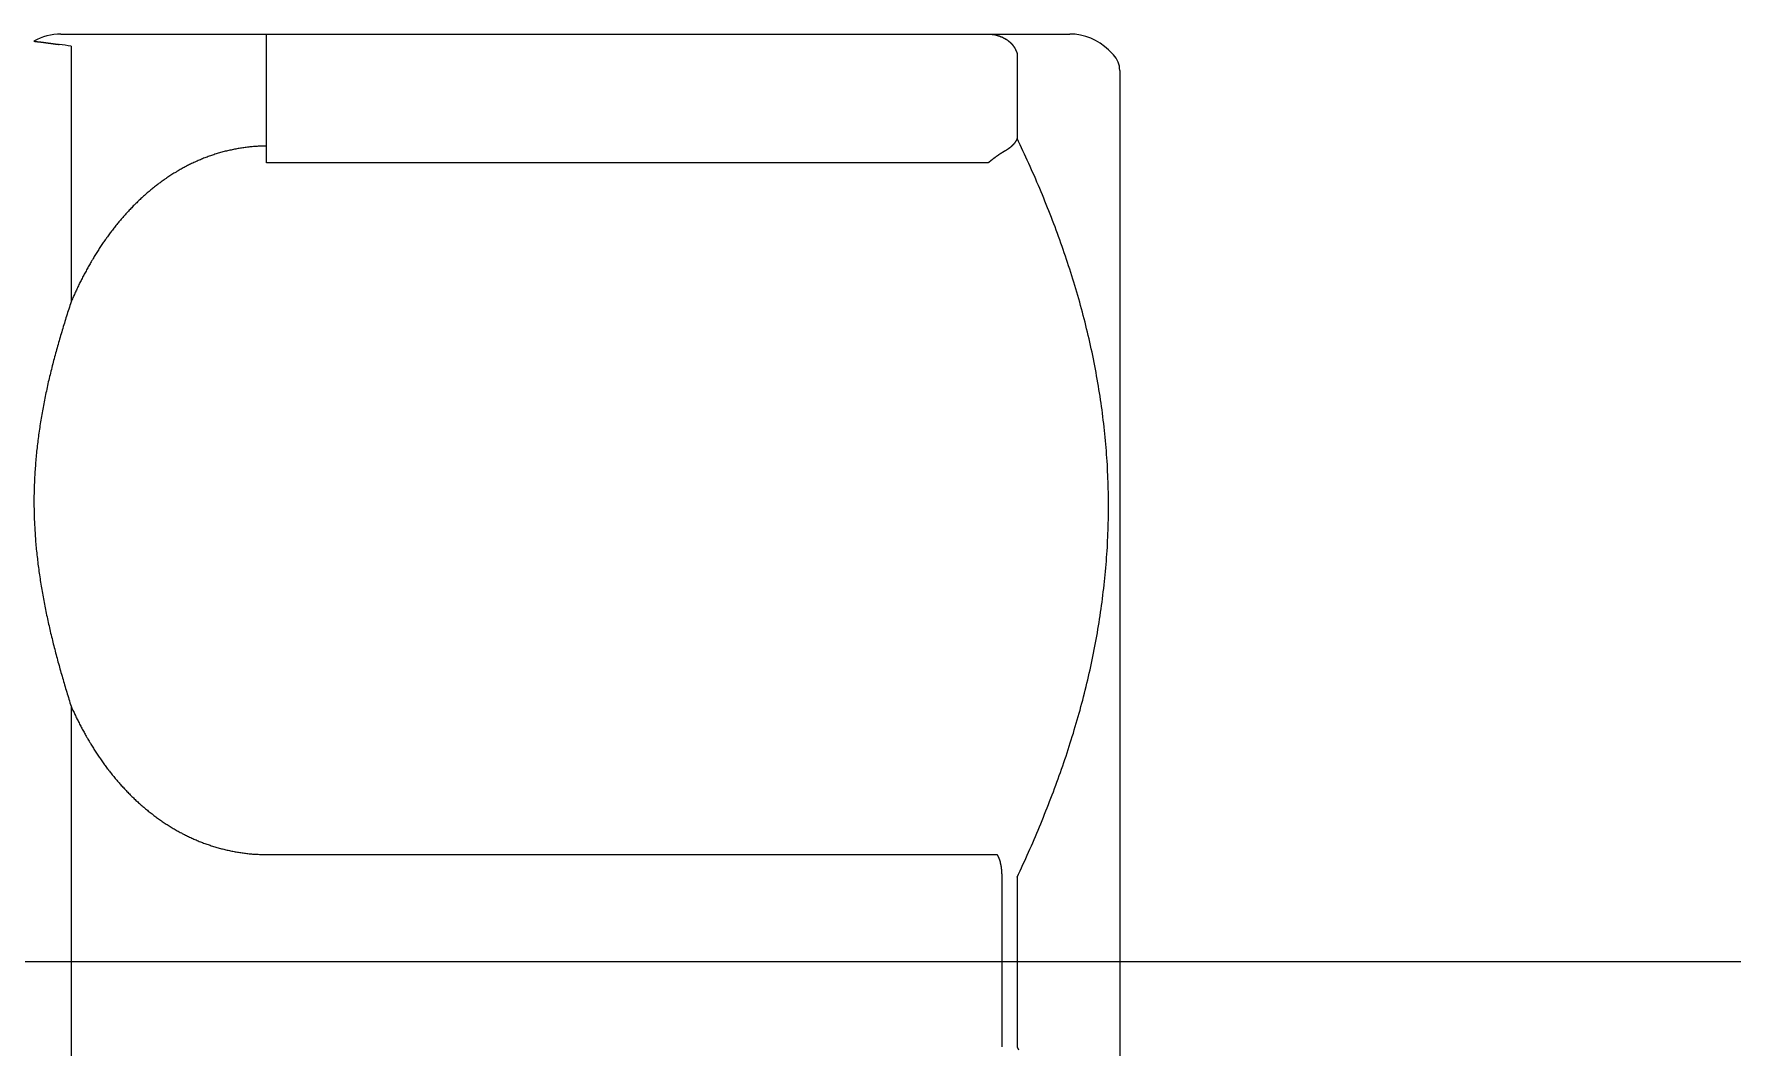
# Model space of a CAD drawing. Header units: millimetres. Extents: x 0 to 3800, y -67 to 2530.
# Drawn here: x 2374.67 to 2390.65, y 1476.33 to 1485.86 of the extents above; entities that cross this region are included whole.
import ezdxf
from ezdxf.lldxf.tags import DXFTag

# ---------------------------------------------------------------- set-up
doc = ezdxf.new("R2010")
doc.units = ezdxf.units.MM
doc.layers.add('내부선 및 부속', color=4, linetype='Continuous')
doc.layers.add('중심선', color=1, linetype='DASHED')
tags = doc.linetypes.add('DASHDOT', pattern=[70, 31, -13, 13, -13]).pattern_tags.tags
tags[10:11] = [DXFTag(74, 4), DXFTag(75, 0), DXFTag(340, '0'), DXFTag(46, 0.0), DXFTag(50, 0.0), DXFTag(44, 0.0), DXFTag(45, 0.0)]
tags[8:9] = [DXFTag(74, 4), DXFTag(75, 0), DXFTag(340, '0'), DXFTag(46, 0.0), DXFTag(50, 0.0), DXFTag(44, 0.0), DXFTag(45, 0.0)]
tags[6:7] = [DXFTag(74, 4), DXFTag(75, 0), DXFTag(340, '0'), DXFTag(46, 0.0), DXFTag(50, 0.0), DXFTag(44, 0.0), DXFTag(45, 0.0)]
tags[4:5] = [DXFTag(74, 4), DXFTag(75, 0), DXFTag(340, '0'), DXFTag(46, 0.0), DXFTag(50, 0.0), DXFTag(44, 0.0), DXFTag(45, 0.0)]
tags = doc.linetypes.add('DASHED', pattern=[25.72, 12.86, -12.86]).pattern_tags.tags
tags[6:7] = [DXFTag(74, 4), DXFTag(75, 0), DXFTag(340, '0'), DXFTag(46, 0.0), DXFTag(50, 0.0), DXFTag(44, 0.0), DXFTag(45, 0.0)]
tags[4:5] = [DXFTag(74, 4), DXFTag(75, 0), DXFTag(340, '0'), DXFTag(46, 0.0), DXFTag(50, 0.0), DXFTag(44, 0.0), DXFTag(45, 0.0)]

msp = doc.modelspace()

# ---------------------------------------------------------------- linework, layer by layer
at = {"layer": '내부선 및 부속', "linetype": 'Continuous'}
for p, q in [((2374.925, 1485.855), (2384.42, 1485.855)), ((2376.859, 1484.643), (2376.859, 1485.855)), ((2375.021, 1485.741), (2375.021, 1483.336)), ((2383.923, 1485.67), (2383.923, 1484.873)), ((2384.783, 1485.705), (2384.83, 1485.658)), ((2384.89, 1485.513), (2384.89, 1468.745)), ((2383.651, 1484.643), (2376.859, 1484.643)), ((2375.021, 1479.534), (2375.021, 1474.724)), ((2376.859, 1478.139), (2383.734, 1478.139)), ((2383.778, 1477.932), (2383.778, 1476.332)), ((2383.923, 1477.927), (2383.923, 1476.332))]:
    msp.add_line(p, q, dxfattribs=at)
at = {"layer": '내부선 및 부속', "linetype": 'Continuous', "flags": 128}
for points in [[(2374.671, 1485.787), (2374.672, 1485.788), (2374.673, 1485.788), (2374.673, 1485.787), (2374.674, 1485.787), (2374.675, 1485.787), (2374.676, 1485.787), (2374.677, 1485.787), (2374.678, 1485.786), (2374.678, 1485.786), (2374.679, 1485.786), (2374.68, 1485.786), (2374.681, 1485.786), (2374.682, 1485.786), (2374.683, 1485.786), (2374.683, 1485.786), (2374.684, 1485.786), (2374.685, 1485.786), (2374.686, 1485.786), (2374.687, 1485.786), (2374.688, 1485.785), (2374.688, 1485.785), (2374.689, 1485.785), (2374.69, 1485.785), (2374.691, 1485.785), (2374.692, 1485.785), (2374.693, 1485.785), (2374.693, 1485.785), (2374.694, 1485.785), (2374.695, 1485.785), (2374.696, 1485.785), (2374.697, 1485.785), (2374.698, 1485.784), (2374.698, 1485.784), (2374.699, 1485.784), (2374.7, 1485.784), (2374.701, 1485.784), (2374.702, 1485.784), (2374.703, 1485.784), (2374.703, 1485.784), (2374.704, 1485.783), (2374.705, 1485.783), (2374.706, 1485.783), (2374.707, 1485.783), (2374.708, 1485.783), (2374.708, 1485.783), (2374.709, 1485.783), (2374.71, 1485.783), (2374.711, 1485.783), (2374.712, 1485.782), (2374.713, 1485.782), (2374.713, 1485.782), (2374.714, 1485.782), (2374.715, 1485.782), (2374.716, 1485.782), (2374.717, 1485.782), (2374.717, 1485.782), (2374.718, 1485.782), (2374.719, 1485.781), (2374.72, 1485.781), (2374.721, 1485.781), (2374.722, 1485.781), (2374.722, 1485.781), (2374.723, 1485.781), (2374.724, 1485.781), (2374.725, 1485.781), (2374.726, 1485.781), (2374.727, 1485.781), (2374.727, 1485.78), (2374.728, 1485.78), (2374.729, 1485.78), (2374.73, 1485.78), (2374.731, 1485.78), (2374.732, 1485.78), (2374.732, 1485.78), (2374.733, 1485.78), (2374.734, 1485.78), (2374.735, 1485.78), (2374.736, 1485.779), (2374.737, 1485.779), (2374.737, 1485.779), (2374.738, 1485.779), (2374.739, 1485.779), (2374.74, 1485.779), (2374.741, 1485.779), (2374.742, 1485.779), (2374.742, 1485.779), (2374.743, 1485.779), (2374.744, 1485.778), (2374.745, 1485.778), (2374.746, 1485.778), (2374.747, 1485.778), (2374.747, 1485.778), (2374.748, 1485.778), (2374.749, 1485.778), (2374.75, 1485.778), (2374.751, 1485.778), (2374.751, 1485.778), (2374.752, 1485.777), (2374.753, 1485.777), (2374.754, 1485.777), (2374.754, 1485.777), (2374.755, 1485.777), (2374.756, 1485.777), (2374.756, 1485.777), (2374.757, 1485.777), (2374.758, 1485.777), (2374.759, 1485.777), (2374.76, 1485.777), (2374.761, 1485.776), (2374.761, 1485.776), (2374.762, 1485.776), (2374.763, 1485.776), (2374.764, 1485.776), (2374.765, 1485.776), (2374.766, 1485.776), (2374.766, 1485.776), (2374.767, 1485.776), (2374.768, 1485.775), (2374.769, 1485.775), (2374.77, 1485.775), (2374.771, 1485.775), (2374.771, 1485.775), (2374.772, 1485.775), (2374.773, 1485.775), (2374.774, 1485.775), (2374.775, 1485.775), (2374.776, 1485.774), (2374.776, 1485.774), (2374.777, 1485.774), (2374.778, 1485.774), (2374.779, 1485.774), (2374.78, 1485.774), (2374.781, 1485.774), (2374.781, 1485.774), (2374.782, 1485.774), (2374.783, 1485.773), (2374.784, 1485.773), (2374.785, 1485.773), (2374.786, 1485.773), (2374.786, 1485.773), (2374.787, 1485.773), (2374.788, 1485.773), (2374.789, 1485.773), (2374.79, 1485.773), (2374.79, 1485.773), (2374.791, 1485.772), (2374.792, 1485.772), (2374.793, 1485.772), (2374.794, 1485.772), (2374.795, 1485.772), (2374.795, 1485.772), (2374.796, 1485.772), (2374.797, 1485.772), (2374.798, 1485.772), (2374.799, 1485.771), (2374.8, 1485.771), (2374.8, 1485.771), (2374.801, 1485.771), (2374.802, 1485.771), (2374.803, 1485.771), (2374.804, 1485.771), (2374.805, 1485.771), (2374.805, 1485.771), (2374.806, 1485.77), (2374.807, 1485.77), (2374.808, 1485.77), (2374.809, 1485.77), (2374.81, 1485.77), (2374.81, 1485.77), (2374.811, 1485.77), (2374.812, 1485.77), (2374.813, 1485.77), (2374.814, 1485.769), (2374.815, 1485.769), (2374.815, 1485.769), (2374.816, 1485.769), (2374.817, 1485.769), (2374.818, 1485.769), (2374.819, 1485.769), (2374.82, 1485.769), (2374.82, 1485.769), (2374.821, 1485.768), (2374.822, 1485.768), (2374.823, 1485.768), (2374.824, 1485.768), (2374.824, 1485.768), (2374.825, 1485.768), (2374.826, 1485.768), (2374.827, 1485.768), (2374.828, 1485.768), (2374.829, 1485.767), (2374.829, 1485.767), (2374.83, 1485.767), (2374.831, 1485.767), (2374.832, 1485.767), (2374.833, 1485.767), (2374.834, 1485.767), (2374.834, 1485.767), (2374.835, 1485.767), (2374.836, 1485.766), (2374.837, 1485.766), (2374.837, 1485.766), (2374.838, 1485.766), (2374.839, 1485.766), (2374.839, 1485.766), (2374.84, 1485.766), (2374.841, 1485.766), (2374.842, 1485.766), (2374.843, 1485.766), (2374.844, 1485.765), (2374.844, 1485.765), (2374.845, 1485.765), (2374.846, 1485.765), (2374.847, 1485.765), (2374.848, 1485.765), (2374.849, 1485.765), (2374.849, 1485.765), (2374.85, 1485.765), (2374.851, 1485.764), (2374.852, 1485.764), (2374.853, 1485.764), (2374.853, 1485.764), (2374.854, 1485.764), (2374.855, 1485.764), (2374.856, 1485.764), (2374.857, 1485.764), (2374.858, 1485.764), (2374.858, 1485.763), (2374.859, 1485.763), (2374.86, 1485.763), (2374.861, 1485.763), (2374.862, 1485.763), (2374.863, 1485.763), (2374.863, 1485.763), (2374.864, 1485.763), (2374.865, 1485.763), (2374.866, 1485.762), (2374.867, 1485.762), (2374.868, 1485.762), (2374.868, 1485.762), (2374.869, 1485.762), (2374.87, 1485.762), (2374.871, 1485.762), (2374.872, 1485.762), (2374.873, 1485.762), (2374.873, 1485.761), (2374.874, 1485.761), (2374.875, 1485.761), (2374.876, 1485.761), (2374.877, 1485.761), (2374.878, 1485.761), (2374.878, 1485.761), (2374.879, 1485.761), (2374.88, 1485.761), (2374.881, 1485.76), (2374.882, 1485.76), (2374.882, 1485.76), (2374.883, 1485.76), (2374.884, 1485.76), (2374.885, 1485.76), (2374.886, 1485.76), (2374.887, 1485.76), (2374.887, 1485.759), (2374.888, 1485.759), (2374.889, 1485.759), (2374.89, 1485.759), (2374.891, 1485.759), (2374.892, 1485.759), (2374.892, 1485.759), (2374.893, 1485.759), (2374.894, 1485.759), (2374.895, 1485.758), (2374.896, 1485.758), (2374.897, 1485.758), (2374.897, 1485.758), (2374.898, 1485.758), (2374.899, 1485.758), (2374.9, 1485.758), (2374.901, 1485.758), (2374.902, 1485.758), (2374.902, 1485.757), (2374.903, 1485.757), (2374.904, 1485.757), (2374.905, 1485.757), (2374.906, 1485.757), (2374.907, 1485.757), (2374.907, 1485.757), (2374.908, 1485.757), (2374.909, 1485.757), (2374.909, 1485.757)], [(2383.65, 1485.855), (2383.651, 1485.855), (2383.653, 1485.855), (2383.654, 1485.855), (2383.655, 1485.855), (2383.656, 1485.855), (2383.657, 1485.855), (2383.658, 1485.855), (2383.659, 1485.855), (2383.66, 1485.855), (2383.661, 1485.855), (2383.662, 1485.854), (2383.663, 1485.854), (2383.664, 1485.854), (2383.665, 1485.854), (2383.666, 1485.854), (2383.667, 1485.854), (2383.668, 1485.854), (2383.669, 1485.854), (2383.67, 1485.854), (2383.672, 1485.854), (2383.673, 1485.854), (2383.674, 1485.854), (2383.675, 1485.854), (2383.676, 1485.854), (2383.677, 1485.854), (2383.678, 1485.853), (2383.679, 1485.853), (2383.68, 1485.853), (2383.681, 1485.853), (2383.682, 1485.853), (2383.683, 1485.853), (2383.684, 1485.853), (2383.685, 1485.853), (2383.686, 1485.853), (2383.687, 1485.852), (2383.688, 1485.852), (2383.689, 1485.852), (2383.691, 1485.852), (2383.692, 1485.852), (2383.693, 1485.852), (2383.694, 1485.852), (2383.695, 1485.851), (2383.696, 1485.851), (2383.697, 1485.851), (2383.698, 1485.851), (2383.699, 1485.851), (2383.7, 1485.851), (2383.701, 1485.85), (2383.702, 1485.85), (2383.703, 1485.85), (2383.704, 1485.85), (2383.705, 1485.85), (2383.706, 1485.85), (2383.707, 1485.849), (2383.708, 1485.849), (2383.709, 1485.849), (2383.71, 1485.849), (2383.711, 1485.849), (2383.713, 1485.848), (2383.714, 1485.848), (2383.715, 1485.848), (2383.716, 1485.848), (2383.717, 1485.847), (2383.718, 1485.847), (2383.719, 1485.847), (2383.72, 1485.847), (2383.721, 1485.846), (2383.722, 1485.846), (2383.723, 1485.846), (2383.724, 1485.846), (2383.725, 1485.845), (2383.726, 1485.845), (2383.727, 1485.845), (2383.728, 1485.845), (2383.729, 1485.844), (2383.73, 1485.844), (2383.731, 1485.844), (2383.732, 1485.844), (2383.733, 1485.843), (2383.734, 1485.843), (2383.735, 1485.843), (2383.736, 1485.842), (2383.737, 1485.842), (2383.738, 1485.842), (2383.739, 1485.842), (2383.74, 1485.841), (2383.741, 1485.841), (2383.742, 1485.841), (2383.743, 1485.84), (2383.744, 1485.84), (2383.745, 1485.84), (2383.746, 1485.839), (2383.747, 1485.839), (2383.748, 1485.839), (2383.749, 1485.838), (2383.751, 1485.838), (2383.752, 1485.838), (2383.753, 1485.837), (2383.754, 1485.837), (2383.755, 1485.837), (2383.755, 1485.837), (2383.756, 1485.836), (2383.757, 1485.836), (2383.758, 1485.836), (2383.759, 1485.835), (2383.76, 1485.835), (2383.761, 1485.835), (2383.762, 1485.834), (2383.762, 1485.834), (2383.763, 1485.833), (2383.764, 1485.833), (2383.765, 1485.833), (2383.766, 1485.832), (2383.767, 1485.832), (2383.768, 1485.831), (2383.769, 1485.831), (2383.77, 1485.831), (2383.771, 1485.83), (2383.772, 1485.83), (2383.773, 1485.829), (2383.774, 1485.829), (2383.775, 1485.829), (2383.776, 1485.828), (2383.777, 1485.828), (2383.778, 1485.827), (2383.779, 1485.827), (2383.78, 1485.827), (2383.781, 1485.826), (2383.782, 1485.826), (2383.783, 1485.825), (2383.784, 1485.825), (2383.785, 1485.824), (2383.786, 1485.824), (2383.787, 1485.823), (2383.788, 1485.823), (2383.789, 1485.823), (2383.79, 1485.822), (2383.791, 1485.822), (2383.792, 1485.821), (2383.793, 1485.821), (2383.793, 1485.82), (2383.794, 1485.82), (2383.795, 1485.819), (2383.796, 1485.819), (2383.797, 1485.818), (2383.798, 1485.818), (2383.799, 1485.817), (2383.8, 1485.817), (2383.801, 1485.816), (2383.802, 1485.816), (2383.803, 1485.815), (2383.804, 1485.815), (2383.805, 1485.814), (2383.806, 1485.814), (2383.806, 1485.813), (2383.807, 1485.813), (2383.808, 1485.812), (2383.809, 1485.812), (2383.81, 1485.811), (2383.811, 1485.811), (2383.811, 1485.811)], [(2383.811, 1485.811), (2383.812, 1485.81), (2383.813, 1485.81), (2383.814, 1485.809), (2383.815, 1485.808), (2383.816, 1485.808), (2383.817, 1485.807), (2383.818, 1485.807), (2383.819, 1485.806), (2383.82, 1485.805), (2383.821, 1485.805), (2383.822, 1485.804), (2383.823, 1485.803), (2383.824, 1485.803), (2383.825, 1485.802), (2383.826, 1485.802), (2383.827, 1485.801), (2383.828, 1485.8), (2383.829, 1485.8), (2383.83, 1485.799), (2383.831, 1485.798), (2383.832, 1485.798), (2383.832, 1485.797), (2383.833, 1485.796), (2383.834, 1485.796), (2383.835, 1485.795), (2383.836, 1485.794), (2383.837, 1485.794), (2383.838, 1485.793), (2383.839, 1485.792), (2383.84, 1485.791), (2383.841, 1485.791), (2383.842, 1485.79), (2383.843, 1485.789), (2383.844, 1485.789), (2383.844, 1485.788), (2383.845, 1485.787), (2383.846, 1485.786), (2383.847, 1485.786), (2383.848, 1485.785), (2383.849, 1485.784), (2383.85, 1485.783), (2383.851, 1485.783), (2383.852, 1485.782), (2383.852, 1485.781), (2383.853, 1485.78), (2383.854, 1485.779), (2383.855, 1485.779), (2383.856, 1485.778), (2383.857, 1485.777), (2383.858, 1485.776), (2383.858, 1485.776), (2383.859, 1485.775), (2383.86, 1485.774), (2383.861, 1485.773), (2383.862, 1485.772), (2383.863, 1485.772), (2383.864, 1485.771), (2383.864, 1485.77), (2383.865, 1485.769), (2383.866, 1485.768), (2383.867, 1485.767), (2383.868, 1485.767), (2383.868, 1485.766), (2383.869, 1485.765), (2383.87, 1485.764), (2383.871, 1485.763), (2383.872, 1485.762), (2383.872, 1485.761), (2383.873, 1485.761), (2383.874, 1485.76), (2383.875, 1485.759), (2383.875, 1485.758), (2383.876, 1485.757), (2383.877, 1485.756), (2383.878, 1485.755), (2383.878, 1485.754), (2383.879, 1485.754), (2383.88, 1485.753), (2383.881, 1485.752), (2383.881, 1485.751), (2383.882, 1485.75), (2383.883, 1485.749), (2383.883, 1485.748), (2383.884, 1485.747), (2383.885, 1485.746), (2383.886, 1485.745), (2383.886, 1485.744), (2383.887, 1485.743), (2383.888, 1485.742), (2383.888, 1485.742), (2383.889, 1485.741), (2383.89, 1485.74), (2383.89, 1485.739), (2383.891, 1485.738), (2383.892, 1485.737), (2383.892, 1485.736), (2383.893, 1485.735), (2383.894, 1485.734), (2383.894, 1485.733), (2383.895, 1485.732), (2383.895, 1485.732), (2383.895, 1485.731), (2383.896, 1485.73), (2383.897, 1485.729), (2383.897, 1485.728), (2383.898, 1485.727), (2383.898, 1485.726), (2383.899, 1485.725), (2383.9, 1485.724), (2383.9, 1485.723), (2383.901, 1485.722), (2383.901, 1485.721), (2383.902, 1485.72), (2383.903, 1485.719), (2383.903, 1485.718), (2383.904, 1485.717), (2383.904, 1485.716), (2383.905, 1485.715), (2383.905, 1485.714), (2383.906, 1485.713), (2383.906, 1485.712), (2383.907, 1485.711), (2383.907, 1485.71), (2383.908, 1485.709), (2383.908, 1485.708), (2383.909, 1485.707), (2383.909, 1485.706), (2383.91, 1485.704), (2383.91, 1485.703), (2383.911, 1485.702), (2383.911, 1485.701), (2383.912, 1485.7), (2383.912, 1485.699), (2383.913, 1485.698), (2383.913, 1485.697), (2383.914, 1485.696), (2383.914, 1485.695), (2383.915, 1485.694), (2383.915, 1485.693), (2383.915, 1485.692), (2383.916, 1485.691), (2383.916, 1485.69), (2383.917, 1485.689), (2383.917, 1485.687), (2383.918, 1485.686), (2383.918, 1485.685), (2383.918, 1485.684), (2383.919, 1485.683), (2383.919, 1485.682), (2383.92, 1485.681), (2383.92, 1485.68), (2383.92, 1485.679), (2383.921, 1485.678), (2383.921, 1485.677), (2383.921, 1485.675), (2383.922, 1485.674), (2383.922, 1485.673), (2383.922, 1485.672), (2383.923, 1485.671), (2383.923, 1485.67), (2383.923, 1485.67)], [(2383.923, 1484.872), (2383.923, 1484.871), (2383.922, 1484.87), (2383.922, 1484.869), (2383.922, 1484.868), (2383.921, 1484.868), (2383.921, 1484.867), (2383.92, 1484.866), (2383.92, 1484.865), (2383.919, 1484.864), (2383.919, 1484.863), (2383.919, 1484.862), (2383.918, 1484.861), (2383.918, 1484.86), (2383.917, 1484.859), (2383.917, 1484.858), (2383.916, 1484.857), (2383.916, 1484.857), (2383.915, 1484.856), (2383.915, 1484.855), (2383.914, 1484.854), (2383.914, 1484.853), (2383.913, 1484.852), (2383.913, 1484.851), (2383.912, 1484.85), (2383.912, 1484.849), (2383.911, 1484.848), (2383.911, 1484.848), (2383.91, 1484.847), (2383.91, 1484.846), (2383.909, 1484.845), (2383.908, 1484.844), (2383.908, 1484.843), (2383.907, 1484.842), (2383.907, 1484.841), (2383.906, 1484.841), (2383.906, 1484.84), (2383.905, 1484.839), (2383.905, 1484.838), (2383.904, 1484.837), (2383.903, 1484.836), (2383.903, 1484.836), (2383.902, 1484.835), (2383.902, 1484.834), (2383.901, 1484.833), (2383.9, 1484.832), (2383.9, 1484.831), (2383.899, 1484.831), (2383.899, 1484.83), (2383.898, 1484.829), (2383.897, 1484.828), (2383.897, 1484.827), (2383.896, 1484.826), (2383.895, 1484.826), (2383.895, 1484.825), (2383.894, 1484.824), (2383.893, 1484.823), (2383.893, 1484.822), (2383.892, 1484.822), (2383.891, 1484.821), (2383.891, 1484.82), (2383.89, 1484.819), (2383.889, 1484.819), (2383.889, 1484.818), (2383.888, 1484.817), (2383.887, 1484.816), (2383.887, 1484.815), (2383.886, 1484.815), (2383.885, 1484.814), (2383.885, 1484.813), (2383.884, 1484.812), (2383.883, 1484.812), (2383.882, 1484.811), (2383.882, 1484.81), (2383.881, 1484.809), (2383.88, 1484.809), (2383.88, 1484.808), (2383.879, 1484.807), (2383.878, 1484.806), (2383.877, 1484.806), (2383.877, 1484.805), (2383.876, 1484.804), (2383.875, 1484.804), (2383.874, 1484.803), (2383.874, 1484.802), (2383.873, 1484.801), (2383.872, 1484.801), (2383.871, 1484.8), (2383.871, 1484.799), (2383.87, 1484.799), (2383.869, 1484.798), (2383.868, 1484.797), (2383.868, 1484.796), (2383.867, 1484.796), (2383.866, 1484.795), (2383.865, 1484.794), (2383.864, 1484.794), (2383.864, 1484.793), (2383.863, 1484.792), (2383.862, 1484.792), (2383.861, 1484.791), (2383.861, 1484.791), (2383.861, 1484.79), (2383.86, 1484.79), (2383.859, 1484.789), (2383.858, 1484.788), (2383.857, 1484.788), (2383.857, 1484.787), (2383.856, 1484.786), (2383.855, 1484.786), (2383.854, 1484.785), (2383.853, 1484.784), (2383.852, 1484.784), (2383.852, 1484.783), (2383.851, 1484.783), (2383.85, 1484.782), (2383.849, 1484.781), (2383.848, 1484.781), (2383.847, 1484.78), (2383.847, 1484.779), (2383.846, 1484.779), (2383.845, 1484.778), (2383.844, 1484.778), (2383.843, 1484.777), (2383.842, 1484.776), (2383.842, 1484.776), (2383.841, 1484.775), (2383.84, 1484.775), (2383.839, 1484.774), (2383.838, 1484.773), (2383.837, 1484.773), (2383.837, 1484.772), (2383.836, 1484.772), (2383.835, 1484.771), (2383.834, 1484.77), (2383.833, 1484.77), (2383.832, 1484.769), (2383.831, 1484.769), (2383.83, 1484.768), (2383.83, 1484.768), (2383.829, 1484.767), (2383.828, 1484.766), (2383.827, 1484.766), (2383.826, 1484.765), (2383.825, 1484.765), (2383.824, 1484.764), (2383.823, 1484.764), (2383.823, 1484.763), (2383.822, 1484.763), (2383.821, 1484.762), (2383.82, 1484.762), (2383.819, 1484.761), (2383.818, 1484.76), (2383.817, 1484.76), (2383.816, 1484.759), (2383.816, 1484.759), (2383.815, 1484.758), (2383.814, 1484.758), (2383.813, 1484.757), (2383.812, 1484.757), (2383.811, 1484.756), (2383.811, 1484.756)], [(2383.923, 1477.926), (2383.937, 1477.956), (2383.951, 1477.985), (2383.964, 1478.014), (2383.978, 1478.044), (2383.991, 1478.073), (2384.004, 1478.102), (2384.018, 1478.132), (2384.031, 1478.161), (2384.044, 1478.191), (2384.057, 1478.221), (2384.07, 1478.25), (2384.083, 1478.28), (2384.095, 1478.31), (2384.108, 1478.339), (2384.121, 1478.369), (2384.133, 1478.399), (2384.145, 1478.429), (2384.158, 1478.459), (2384.17, 1478.489), (2384.182, 1478.519), (2384.194, 1478.549), (2384.206, 1478.579), (2384.218, 1478.609), (2384.229, 1478.639), (2384.241, 1478.669), (2384.253, 1478.699), (2384.264, 1478.73), (2384.275, 1478.76), (2384.287, 1478.79), (2384.298, 1478.821), (2384.309, 1478.851), (2384.32, 1478.882), (2384.33, 1478.912), (2384.341, 1478.943), (2384.352, 1478.973), (2384.362, 1479.004), (2384.373, 1479.034), (2384.383, 1479.065), (2384.393, 1479.096), (2384.403, 1479.126), (2384.413, 1479.157), (2384.423, 1479.188), (2384.433, 1479.219), (2384.442, 1479.25), (2384.452, 1479.281), (2384.461, 1479.312), (2384.47, 1479.343), (2384.479, 1479.374), (2384.488, 1479.405), (2384.497, 1479.436), (2384.506, 1479.467), (2384.515, 1479.498), (2384.523, 1479.53), (2384.532, 1479.561), (2384.54, 1479.592), (2384.548, 1479.623), (2384.556, 1479.655), (2384.564, 1479.686), (2384.572, 1479.718), (2384.579, 1479.749), (2384.587, 1479.781), (2384.594, 1479.812), (2384.601, 1479.844), (2384.609, 1479.875), (2384.616, 1479.907), (2384.622, 1479.939), (2384.629, 1479.97), (2384.636, 1480.002), (2384.642, 1480.034), (2384.648, 1480.066), (2384.655, 1480.097), (2384.661, 1480.129), (2384.667, 1480.161), (2384.672, 1480.193), (2384.678, 1480.225), (2384.683, 1480.257), (2384.689, 1480.289), (2384.694, 1480.321), (2384.699, 1480.353), (2384.704, 1480.385), (2384.709, 1480.417), (2384.713, 1480.449), (2384.718, 1480.481), (2384.722, 1480.513), (2384.726, 1480.545), (2384.73, 1480.577), (2384.734, 1480.609), (2384.738, 1480.641), (2384.742, 1480.674), (2384.745, 1480.706), (2384.749, 1480.738), (2384.752, 1480.77), (2384.755, 1480.802), (2384.758, 1480.835), (2384.76, 1480.867), (2384.763, 1480.899), (2384.765, 1480.931), (2384.768, 1480.964), (2384.77, 1480.996), (2384.772, 1481.028), (2384.772, 1481.028), (2384.774, 1481.061), (2384.775, 1481.093), (2384.777, 1481.125), (2384.778, 1481.158), (2384.779, 1481.19), (2384.78, 1481.222), (2384.781, 1481.255), (2384.782, 1481.287), (2384.783, 1481.319), (2384.783, 1481.352), (2384.783, 1481.384), (2384.783, 1481.416), (2384.783, 1481.449), (2384.783, 1481.481), (2384.783, 1481.513), (2384.782, 1481.546), (2384.781, 1481.578), (2384.78, 1481.611), (2384.779, 1481.643), (2384.778, 1481.675), (2384.777, 1481.708), (2384.775, 1481.74), (2384.774, 1481.772), (2384.772, 1481.805), (2384.77, 1481.837), (2384.768, 1481.869), (2384.765, 1481.901), (2384.763, 1481.934), (2384.76, 1481.966), (2384.758, 1481.998), (2384.755, 1482.03), (2384.752, 1482.063), (2384.748, 1482.095), (2384.745, 1482.127), (2384.742, 1482.159), (2384.738, 1482.191), (2384.734, 1482.224), (2384.73, 1482.256), (2384.726, 1482.288), (2384.722, 1482.32), (2384.717, 1482.352), (2384.713, 1482.384), (2384.708, 1482.416), (2384.703, 1482.448), (2384.698, 1482.48), (2384.693, 1482.512), (2384.688, 1482.544), (2384.683, 1482.576), (2384.677, 1482.608), (2384.671, 1482.64), (2384.666, 1482.672), (2384.66, 1482.704), (2384.654, 1482.735), (2384.647, 1482.767), (2384.641, 1482.799), (2384.634, 1482.831), (2384.628, 1482.862), (2384.621, 1482.894), (2384.614, 1482.926), (2384.607, 1482.957), (2384.6, 1482.989), (2384.592, 1483.02), (2384.585, 1483.052), (2384.577, 1483.083), (2384.57, 1483.115), (2384.562, 1483.146), (2384.554, 1483.178), (2384.546, 1483.209), (2384.537, 1483.24), (2384.529, 1483.272), (2384.52, 1483.303), (2384.512, 1483.334), (2384.503, 1483.365), (2384.494, 1483.396), (2384.485, 1483.427), (2384.476, 1483.458), (2384.467, 1483.489), (2384.457, 1483.52), (2384.448, 1483.551), (2384.438, 1483.582), (2384.428, 1483.613), (2384.418, 1483.644), (2384.408, 1483.675), (2384.398, 1483.705), (2384.388, 1483.736), (2384.378, 1483.767), (2384.367, 1483.797), (2384.357, 1483.828), (2384.346, 1483.858), (2384.335, 1483.889), (2384.324, 1483.919), (2384.313, 1483.95), (2384.302, 1483.98), (2384.291, 1484.01), (2384.28, 1484.041), (2384.268, 1484.071), (2384.257, 1484.101), (2384.245, 1484.131), (2384.233, 1484.162), (2384.221, 1484.192), (2384.221, 1484.192), (2384.21, 1484.222), (2384.197, 1484.252), (2384.185, 1484.282), (2384.173, 1484.312), (2384.161, 1484.342), (2384.148, 1484.371), (2384.136, 1484.401), (2384.123, 1484.431), (2384.11, 1484.461), (2384.098, 1484.49), (2384.085, 1484.52), (2384.072, 1484.55), (2384.059, 1484.579), (2384.045, 1484.609), (2384.032, 1484.638), (2384.019, 1484.668), (2384.005, 1484.697), (2383.992, 1484.726), (2383.978, 1484.756), (2383.965, 1484.785), (2383.951, 1484.814), (2383.937, 1484.843), (2383.923, 1484.873), (2383.923, 1484.873)], [(2376.859, 1484.801), (2376.848, 1484.801), (2376.837, 1484.801), (2376.825, 1484.801), (2376.814, 1484.8), (2376.803, 1484.8), (2376.792, 1484.799), (2376.781, 1484.799), (2376.77, 1484.798), (2376.758, 1484.798), (2376.747, 1484.797), (2376.736, 1484.796), (2376.725, 1484.795), (2376.714, 1484.794), (2376.703, 1484.793), (2376.692, 1484.792), (2376.681, 1484.79), (2376.669, 1484.789), (2376.658, 1484.788), (2376.647, 1484.786), (2376.636, 1484.784), (2376.625, 1484.783), (2376.614, 1484.781), (2376.603, 1484.779), (2376.592, 1484.777), (2376.581, 1484.775), (2376.57, 1484.773), (2376.559, 1484.771), (2376.548, 1484.769), (2376.537, 1484.767), (2376.526, 1484.764), (2376.515, 1484.762), (2376.504, 1484.76), (2376.493, 1484.757), (2376.482, 1484.754), (2376.471, 1484.752), (2376.46, 1484.749), (2376.449, 1484.746), (2376.438, 1484.743), (2376.428, 1484.74), (2376.417, 1484.737), (2376.406, 1484.734), (2376.395, 1484.73), (2376.385, 1484.727), (2376.374, 1484.724), (2376.363, 1484.72), (2376.352, 1484.717), (2376.342, 1484.713), (2376.331, 1484.71), (2376.321, 1484.706), (2376.31, 1484.702), (2376.3, 1484.698), (2376.289, 1484.694), (2376.279, 1484.69), (2376.268, 1484.686), (2376.258, 1484.682), (2376.247, 1484.678), (2376.237, 1484.673), (2376.227, 1484.669), (2376.216, 1484.665), (2376.206, 1484.66), (2376.196, 1484.656), (2376.186, 1484.651), (2376.175, 1484.646), (2376.165, 1484.642), (2376.155, 1484.637), (2376.145, 1484.632), (2376.135, 1484.627), (2376.125, 1484.622), (2376.115, 1484.617), (2376.105, 1484.612), (2376.095, 1484.606), (2376.085, 1484.601), (2376.075, 1484.596), (2376.066, 1484.591), (2376.056, 1484.585), (2376.046, 1484.58), (2376.036, 1484.574), (2376.027, 1484.568), (2376.017, 1484.563), (2376.008, 1484.557), (2375.998, 1484.551), (2375.988, 1484.545), (2375.979, 1484.539), (2375.97, 1484.533), (2375.96, 1484.527), (2375.951, 1484.521), (2375.941, 1484.515), (2375.932, 1484.509), (2375.923, 1484.503), (2375.914, 1484.496), (2375.904, 1484.49), (2375.895, 1484.484), (2375.886, 1484.477), (2375.877, 1484.471), (2375.868, 1484.464), (2375.859, 1484.457), (2375.85, 1484.451), (2375.841, 1484.444), (2375.832, 1484.437), (2375.823, 1484.43), (2375.823, 1484.43), (2375.814, 1484.424), (2375.806, 1484.417), (2375.797, 1484.41), (2375.788, 1484.403), (2375.779, 1484.396), (2375.771, 1484.389), (2375.762, 1484.381), (2375.754, 1484.374), (2375.745, 1484.367), (2375.737, 1484.36), (2375.728, 1484.352), (2375.72, 1484.345), (2375.711, 1484.338), (2375.703, 1484.33), (2375.695, 1484.323), (2375.687, 1484.315), (2375.678, 1484.308), (2375.67, 1484.3), (2375.662, 1484.292), (2375.654, 1484.285), (2375.646, 1484.277), (2375.638, 1484.269), (2375.63, 1484.261), (2375.622, 1484.254), (2375.614, 1484.246), (2375.606, 1484.238), (2375.598, 1484.23), (2375.591, 1484.222), (2375.583, 1484.214), (2375.575, 1484.206), (2375.567, 1484.198), (2375.56, 1484.189), (2375.552, 1484.181), (2375.545, 1484.173), (2375.537, 1484.165), (2375.53, 1484.156), (2375.522, 1484.148), (2375.515, 1484.14), (2375.508, 1484.131), (2375.5, 1484.123), (2375.493, 1484.114), (2375.486, 1484.106), (2375.479, 1484.097), (2375.471, 1484.089), (2375.464, 1484.08), (2375.457, 1484.072), (2375.45, 1484.063), (2375.443, 1484.054), (2375.436, 1484.046), (2375.429, 1484.037), (2375.422, 1484.028), (2375.415, 1484.019), (2375.409, 1484.01), (2375.402, 1484.002), (2375.395, 1483.993), (2375.388, 1483.984), (2375.382, 1483.975), (2375.375, 1483.966), (2375.368, 1483.957), (2375.362, 1483.948), (2375.355, 1483.939), (2375.349, 1483.93), (2375.342, 1483.92), (2375.336, 1483.911), (2375.33, 1483.902), (2375.323, 1483.893), (2375.317, 1483.884), (2375.311, 1483.875), (2375.305, 1483.865), (2375.298, 1483.856), (2375.292, 1483.847), (2375.286, 1483.837), (2375.28, 1483.828), (2375.274, 1483.819), (2375.268, 1483.809), (2375.262, 1483.8), (2375.256, 1483.79), (2375.25, 1483.781), (2375.244, 1483.771), (2375.238, 1483.762), (2375.233, 1483.752), (2375.227, 1483.743), (2375.221, 1483.733), (2375.216, 1483.724), (2375.21, 1483.714), (2375.204, 1483.704), (2375.199, 1483.695), (2375.193, 1483.685), (2375.188, 1483.675), (2375.182, 1483.666), (2375.177, 1483.656), (2375.171, 1483.646), (2375.166, 1483.636), (2375.161, 1483.626), (2375.155, 1483.617), (2375.15, 1483.607), (2375.145, 1483.597), (2375.14, 1483.587), (2375.134, 1483.577), (2375.129, 1483.567), (2375.129, 1483.567), (2375.124, 1483.557), (2375.119, 1483.547), (2375.114, 1483.538), (2375.109, 1483.528), (2375.104, 1483.518), (2375.099, 1483.508), (2375.094, 1483.498), (2375.09, 1483.488), (2375.085, 1483.478), (2375.08, 1483.467), (2375.075, 1483.457), (2375.07, 1483.447), (2375.066, 1483.437), (2375.061, 1483.427), (2375.056, 1483.417), (2375.052, 1483.407), (2375.047, 1483.397), (2375.043, 1483.386), (2375.038, 1483.376), (2375.034, 1483.366), (2375.029, 1483.356), (2375.025, 1483.346), (2375.02, 1483.335), (2375.02, 1483.335)], [(2383.811, 1484.756), (2383.81, 1484.756), (2383.809, 1484.755), (2383.808, 1484.755), (2383.807, 1484.754), (2383.806, 1484.753), (2383.805, 1484.753), (2383.804, 1484.752), (2383.802, 1484.751), (2383.801, 1484.751), (2383.8, 1484.75), (2383.799, 1484.75), (2383.798, 1484.749), (2383.797, 1484.748), (2383.796, 1484.748), (2383.795, 1484.747), (2383.794, 1484.746), (2383.793, 1484.746), (2383.792, 1484.745), (2383.791, 1484.745), (2383.79, 1484.744), (2383.789, 1484.743), (2383.788, 1484.743), (2383.787, 1484.742), (2383.785, 1484.741), (2383.784, 1484.741), (2383.783, 1484.74), (2383.782, 1484.739), (2383.781, 1484.739), (2383.78, 1484.738), (2383.779, 1484.737), (2383.778, 1484.737), (2383.777, 1484.736), (2383.776, 1484.735), (2383.775, 1484.735), (2383.774, 1484.734), (2383.773, 1484.733), (2383.772, 1484.733), (2383.771, 1484.732), (2383.77, 1484.731), (2383.769, 1484.731), (2383.768, 1484.73), (2383.767, 1484.729), (2383.766, 1484.729), (2383.765, 1484.728), (2383.763, 1484.727), (2383.762, 1484.727), (2383.761, 1484.726), (2383.76, 1484.725), (2383.759, 1484.725), (2383.758, 1484.724), (2383.757, 1484.723), (2383.756, 1484.723), (2383.755, 1484.722), (2383.754, 1484.721), (2383.753, 1484.721), (2383.752, 1484.72), (2383.751, 1484.719), (2383.75, 1484.718), (2383.749, 1484.718), (2383.748, 1484.717), (2383.747, 1484.716), (2383.746, 1484.716), (2383.745, 1484.715), (2383.744, 1484.714), (2383.743, 1484.714), (2383.742, 1484.713), (2383.741, 1484.712), (2383.74, 1484.712), (2383.739, 1484.711), (2383.738, 1484.71), (2383.737, 1484.709), (2383.736, 1484.709), (2383.735, 1484.708), (2383.734, 1484.707), (2383.733, 1484.707), (2383.732, 1484.706), (2383.731, 1484.705), (2383.73, 1484.704), (2383.729, 1484.704), (2383.728, 1484.703), (2383.727, 1484.702), (2383.726, 1484.702), (2383.725, 1484.701), (2383.724, 1484.7), (2383.723, 1484.699), (2383.722, 1484.699), (2383.721, 1484.698), (2383.72, 1484.697), (2383.719, 1484.696), (2383.718, 1484.696), (2383.717, 1484.695), (2383.716, 1484.694), (2383.715, 1484.693), (2383.714, 1484.693), (2383.713, 1484.692), (2383.712, 1484.691), (2383.711, 1484.691), (2383.71, 1484.69), (2383.709, 1484.689), (2383.708, 1484.688), (2383.708, 1484.688), (2383.707, 1484.688), (2383.706, 1484.687), (2383.705, 1484.686), (2383.704, 1484.685), (2383.703, 1484.685), (2383.702, 1484.684), (2383.701, 1484.683), (2383.7, 1484.682), (2383.699, 1484.682), (2383.698, 1484.681), (2383.697, 1484.68), (2383.696, 1484.679), (2383.695, 1484.679), (2383.694, 1484.678), (2383.693, 1484.677), (2383.692, 1484.676), (2383.691, 1484.676), (2383.69, 1484.675), (2383.689, 1484.674), (2383.688, 1484.673), (2383.687, 1484.673), (2383.686, 1484.672), (2383.685, 1484.671), (2383.684, 1484.67), (2383.683, 1484.669), (2383.682, 1484.669), (2383.681, 1484.668), (2383.68, 1484.667), (2383.679, 1484.666), (2383.678, 1484.666), (2383.677, 1484.665), (2383.676, 1484.664), (2383.675, 1484.663), (2383.674, 1484.663), (2383.673, 1484.662), (2383.672, 1484.661), (2383.671, 1484.66), (2383.67, 1484.659), (2383.67, 1484.659), (2383.669, 1484.658), (2383.668, 1484.657), (2383.667, 1484.656), (2383.666, 1484.655), (2383.665, 1484.655), (2383.664, 1484.654), (2383.663, 1484.653), (2383.662, 1484.652), (2383.661, 1484.652), (2383.66, 1484.651), (2383.659, 1484.65), (2383.658, 1484.649), (2383.657, 1484.648), (2383.656, 1484.648), (2383.655, 1484.647), (2383.654, 1484.646), (2383.653, 1484.645), (2383.652, 1484.644), (2383.651, 1484.644), (2383.65, 1484.643), (2383.65, 1484.643)], [(2375.02, 1483.335), (2375.015, 1483.319), (2375.01, 1483.302), (2375.004, 1483.286), (2374.999, 1483.269), (2374.994, 1483.253), (2374.988, 1483.236), (2374.983, 1483.22), (2374.978, 1483.203), (2374.972, 1483.186), (2374.967, 1483.17), (2374.962, 1483.153), (2374.957, 1483.137), (2374.952, 1483.12), (2374.947, 1483.103), (2374.942, 1483.087), (2374.937, 1483.07), (2374.932, 1483.053), (2374.927, 1483.037), (2374.922, 1483.02), (2374.917, 1483.003), (2374.912, 1482.987), (2374.907, 1482.97), (2374.902, 1482.953), (2374.898, 1482.936), (2374.893, 1482.92), (2374.888, 1482.903), (2374.884, 1482.886), (2374.879, 1482.869), (2374.874, 1482.853), (2374.87, 1482.836), (2374.865, 1482.819), (2374.861, 1482.802), (2374.856, 1482.785), (2374.852, 1482.769), (2374.848, 1482.752), (2374.843, 1482.735), (2374.839, 1482.718), (2374.835, 1482.701), (2374.831, 1482.684), (2374.826, 1482.667), (2374.822, 1482.65), (2374.818, 1482.634), (2374.814, 1482.617), (2374.81, 1482.6), (2374.806, 1482.583), (2374.803, 1482.566), (2374.799, 1482.549), (2374.795, 1482.532), (2374.791, 1482.515), (2374.788, 1482.498), (2374.784, 1482.481), (2374.78, 1482.464), (2374.777, 1482.447), (2374.773, 1482.43), (2374.77, 1482.413), (2374.766, 1482.395), (2374.763, 1482.378), (2374.76, 1482.361), (2374.757, 1482.344), (2374.754, 1482.327), (2374.75, 1482.31), (2374.747, 1482.293), (2374.744, 1482.276), (2374.741, 1482.258), (2374.738, 1482.241), (2374.736, 1482.224), (2374.733, 1482.207), (2374.73, 1482.19), (2374.727, 1482.172), (2374.725, 1482.155), (2374.722, 1482.138), (2374.72, 1482.121), (2374.717, 1482.103), (2374.715, 1482.086), (2374.713, 1482.069), (2374.71, 1482.052), (2374.708, 1482.034), (2374.706, 1482.017), (2374.704, 1482), (2374.702, 1481.983), (2374.7, 1481.965), (2374.698, 1481.948), (2374.696, 1481.931), (2374.694, 1481.913), (2374.693, 1481.896), (2374.691, 1481.879), (2374.69, 1481.861), (2374.688, 1481.844), (2374.687, 1481.827), (2374.685, 1481.809), (2374.684, 1481.792), (2374.683, 1481.774), (2374.681, 1481.757), (2374.68, 1481.74), (2374.679, 1481.722), (2374.678, 1481.705), (2374.677, 1481.688), (2374.676, 1481.67), (2374.675, 1481.653), (2374.675, 1481.635), (2374.675, 1481.635), (2374.674, 1481.618), (2374.673, 1481.601), (2374.673, 1481.583), (2374.672, 1481.566), (2374.672, 1481.548), (2374.672, 1481.531), (2374.671, 1481.514), (2374.671, 1481.496), (2374.671, 1481.479), (2374.671, 1481.461), (2374.671, 1481.444), (2374.671, 1481.427), (2374.671, 1481.409), (2374.672, 1481.392), (2374.672, 1481.374), (2374.672, 1481.357), (2374.673, 1481.34), (2374.673, 1481.322), (2374.674, 1481.305), (2374.674, 1481.287), (2374.675, 1481.27), (2374.676, 1481.253), (2374.677, 1481.235), (2374.678, 1481.218), (2374.679, 1481.201), (2374.68, 1481.183), (2374.681, 1481.166), (2374.682, 1481.148), (2374.683, 1481.131), (2374.684, 1481.114), (2374.686, 1481.096), (2374.687, 1481.079), (2374.689, 1481.062), (2374.69, 1481.044), (2374.692, 1481.027), (2374.693, 1481.01), (2374.695, 1480.992), (2374.697, 1480.975), (2374.699, 1480.958), (2374.701, 1480.94), (2374.703, 1480.923), (2374.705, 1480.906), (2374.707, 1480.888), (2374.709, 1480.871), (2374.711, 1480.854), (2374.713, 1480.837), (2374.716, 1480.819), (2374.718, 1480.802), (2374.72, 1480.785), (2374.723, 1480.768), (2374.725, 1480.75), (2374.728, 1480.733), (2374.731, 1480.716), (2374.733, 1480.699), (2374.736, 1480.681), (2374.739, 1480.664), (2374.742, 1480.647), (2374.745, 1480.63), (2374.748, 1480.613), (2374.751, 1480.596), (2374.754, 1480.578), (2374.757, 1480.561), (2374.76, 1480.544), (2374.763, 1480.527), (2374.766, 1480.51), (2374.77, 1480.493), (2374.773, 1480.476), (2374.776, 1480.459), (2374.78, 1480.442), (2374.783, 1480.425), (2374.787, 1480.408), (2374.79, 1480.39), (2374.794, 1480.373), (2374.798, 1480.356), (2374.801, 1480.339), (2374.805, 1480.322), (2374.809, 1480.305), (2374.813, 1480.289), (2374.817, 1480.272), (2374.821, 1480.255), (2374.824, 1480.238), (2374.828, 1480.221), (2374.833, 1480.204), (2374.837, 1480.187), (2374.841, 1480.17), (2374.845, 1480.153), (2374.849, 1480.136), (2374.853, 1480.119), (2374.858, 1480.102), (2374.862, 1480.086), (2374.866, 1480.069), (2374.871, 1480.052), (2374.875, 1480.035), (2374.879, 1480.018), (2374.884, 1480.001), (2374.888, 1479.985), (2374.893, 1479.968), (2374.897, 1479.951), (2374.902, 1479.934), (2374.907, 1479.918), (2374.907, 1479.918), (2374.911, 1479.901), (2374.916, 1479.884), (2374.921, 1479.867), (2374.925, 1479.851), (2374.93, 1479.834), (2374.935, 1479.817), (2374.94, 1479.8), (2374.945, 1479.784), (2374.95, 1479.767), (2374.955, 1479.75), (2374.959, 1479.734), (2374.964, 1479.717), (2374.969, 1479.7), (2374.974, 1479.684), (2374.979, 1479.667), (2374.984, 1479.65), (2374.99, 1479.634), (2374.995, 1479.617), (2375, 1479.601), (2375.005, 1479.584), (2375.01, 1479.567), (2375.015, 1479.551), (2375.02, 1479.534), (2375.02, 1479.534)], [(2375.02, 1479.534), (2375.025, 1479.524), (2375.029, 1479.514), (2375.034, 1479.504), (2375.038, 1479.494), (2375.043, 1479.484), (2375.048, 1479.474), (2375.052, 1479.465), (2375.057, 1479.455), (2375.062, 1479.445), (2375.066, 1479.435), (2375.071, 1479.425), (2375.076, 1479.415), (2375.081, 1479.406), (2375.086, 1479.396), (2375.091, 1479.386), (2375.096, 1479.376), (2375.1, 1479.366), (2375.105, 1479.357), (2375.111, 1479.347), (2375.116, 1479.337), (2375.121, 1479.328), (2375.126, 1479.318), (2375.131, 1479.308), (2375.136, 1479.299), (2375.142, 1479.289), (2375.147, 1479.28), (2375.152, 1479.27), (2375.157, 1479.261), (2375.163, 1479.251), (2375.168, 1479.241), (2375.174, 1479.232), (2375.179, 1479.223), (2375.185, 1479.213), (2375.19, 1479.204), (2375.196, 1479.194), (2375.202, 1479.185), (2375.207, 1479.176), (2375.213, 1479.166), (2375.219, 1479.157), (2375.225, 1479.148), (2375.23, 1479.138), (2375.236, 1479.129), (2375.242, 1479.12), (2375.248, 1479.111), (2375.254, 1479.102), (2375.26, 1479.092), (2375.266, 1479.083), (2375.272, 1479.074), (2375.278, 1479.065), (2375.284, 1479.056), (2375.291, 1479.047), (2375.297, 1479.038), (2375.303, 1479.029), (2375.309, 1479.02), (2375.316, 1479.011), (2375.322, 1479.002), (2375.328, 1478.993), (2375.335, 1478.984), (2375.341, 1478.976), (2375.348, 1478.967), (2375.354, 1478.958), (2375.361, 1478.949), (2375.368, 1478.941), (2375.374, 1478.932), (2375.381, 1478.923), (2375.388, 1478.915), (2375.395, 1478.906), (2375.401, 1478.897), (2375.408, 1478.889), (2375.415, 1478.88), (2375.422, 1478.872), (2375.429, 1478.864), (2375.436, 1478.855), (2375.443, 1478.847), (2375.45, 1478.838), (2375.457, 1478.83), (2375.464, 1478.822), (2375.472, 1478.814), (2375.479, 1478.805), (2375.486, 1478.797), (2375.493, 1478.789), (2375.501, 1478.781), (2375.508, 1478.773), (2375.516, 1478.765), (2375.523, 1478.757), (2375.531, 1478.749), (2375.538, 1478.741), (2375.546, 1478.733), (2375.553, 1478.725), (2375.561, 1478.717), (2375.569, 1478.709), (2375.576, 1478.702), (2375.584, 1478.694), (2375.592, 1478.686), (2375.6, 1478.679), (2375.608, 1478.671), (2375.615, 1478.663), (2375.623, 1478.656), (2375.631, 1478.648), (2375.639, 1478.641), (2375.639, 1478.641), (2375.648, 1478.634), (2375.656, 1478.626), (2375.664, 1478.619), (2375.672, 1478.612), (2375.68, 1478.604), (2375.688, 1478.597), (2375.697, 1478.59), (2375.705, 1478.583), (2375.713, 1478.576), (2375.722, 1478.569), (2375.73, 1478.562), (2375.739, 1478.555), (2375.747, 1478.548), (2375.756, 1478.541), (2375.764, 1478.534), (2375.773, 1478.527), (2375.782, 1478.521), (2375.79, 1478.514), (2375.799, 1478.507), (2375.808, 1478.501), (2375.817, 1478.494), (2375.825, 1478.488), (2375.834, 1478.481), (2375.843, 1478.475), (2375.852, 1478.469), (2375.861, 1478.462), (2375.87, 1478.456), (2375.879, 1478.45), (2375.888, 1478.444), (2375.897, 1478.438), (2375.907, 1478.432), (2375.916, 1478.426), (2375.925, 1478.42), (2375.934, 1478.414), (2375.944, 1478.408), (2375.953, 1478.402), (2375.962, 1478.396), (2375.972, 1478.391), (2375.981, 1478.385), (2375.99, 1478.38), (2376, 1478.374), (2376.009, 1478.369), (2376.019, 1478.363), (2376.029, 1478.358), (2376.038, 1478.353), (2376.048, 1478.347), (2376.058, 1478.342), (2376.067, 1478.337), (2376.077, 1478.332), (2376.087, 1478.327), (2376.097, 1478.322), (2376.106, 1478.317), (2376.116, 1478.312), (2376.126, 1478.308), (2376.136, 1478.303), (2376.146, 1478.298), (2376.156, 1478.294), (2376.166, 1478.289), (2376.176, 1478.285), (2376.186, 1478.28), (2376.196, 1478.276), (2376.206, 1478.272), (2376.216, 1478.268), (2376.227, 1478.263), (2376.237, 1478.259), (2376.247, 1478.255), (2376.257, 1478.251), (2376.268, 1478.247), (2376.278, 1478.244), (2376.288, 1478.24), (2376.299, 1478.236), (2376.309, 1478.233), (2376.319, 1478.229), (2376.33, 1478.226), (2376.34, 1478.222), (2376.351, 1478.219), (2376.361, 1478.215), (2376.372, 1478.212), (2376.382, 1478.209), (2376.393, 1478.206), (2376.404, 1478.203), (2376.414, 1478.2), (2376.425, 1478.197), (2376.435, 1478.194), (2376.446, 1478.192), (2376.457, 1478.189), (2376.467, 1478.186), (2376.478, 1478.184), (2376.489, 1478.181), (2376.5, 1478.179), (2376.51, 1478.176), (2376.521, 1478.174), (2376.532, 1478.172), (2376.543, 1478.17), (2376.554, 1478.168), (2376.564, 1478.166), (2376.575, 1478.164), (2376.586, 1478.162), (2376.597, 1478.16), (2376.608, 1478.158), (2376.608, 1478.158), (2376.619, 1478.157), (2376.629, 1478.155), (2376.64, 1478.154), (2376.651, 1478.152), (2376.662, 1478.151), (2376.673, 1478.15), (2376.684, 1478.148), (2376.695, 1478.147), (2376.706, 1478.146), (2376.717, 1478.145), (2376.728, 1478.144), (2376.739, 1478.143), (2376.749, 1478.143), (2376.76, 1478.142), (2376.771, 1478.141), (2376.782, 1478.141), (2376.793, 1478.14), (2376.804, 1478.14), (2376.815, 1478.139), (2376.826, 1478.139), (2376.837, 1478.139), (2376.848, 1478.139), (2376.859, 1478.139), (2376.859, 1478.139)], [(2383.734, 1478.139), (2383.735, 1478.138), (2383.736, 1478.137), (2383.736, 1478.135), (2383.737, 1478.134), (2383.738, 1478.133), (2383.738, 1478.132), (2383.739, 1478.131), (2383.739, 1478.129), (2383.74, 1478.128), (2383.741, 1478.127), (2383.741, 1478.126), (2383.742, 1478.125), (2383.743, 1478.124), (2383.743, 1478.122), (2383.744, 1478.121), (2383.744, 1478.12), (2383.745, 1478.119), (2383.745, 1478.117), (2383.746, 1478.116), (2383.747, 1478.115), (2383.747, 1478.114), (2383.748, 1478.113), (2383.748, 1478.111), (2383.749, 1478.11), (2383.749, 1478.109), (2383.75, 1478.108), (2383.75, 1478.106), (2383.751, 1478.105), (2383.751, 1478.104), (2383.752, 1478.103), (2383.752, 1478.101), (2383.753, 1478.1), (2383.753, 1478.099), (2383.754, 1478.098), (2383.754, 1478.096), (2383.754, 1478.095), (2383.755, 1478.094), (2383.755, 1478.092), (2383.756, 1478.091), (2383.756, 1478.09), (2383.757, 1478.089), (2383.757, 1478.087), (2383.758, 1478.086), (2383.758, 1478.085), (2383.758, 1478.084), (2383.759, 1478.082), (2383.759, 1478.081), (2383.76, 1478.08), (2383.76, 1478.078), (2383.76, 1478.077), (2383.761, 1478.076), (2383.761, 1478.074), (2383.761, 1478.073), (2383.762, 1478.072), (2383.762, 1478.071), (2383.762, 1478.069), (2383.763, 1478.068), (2383.763, 1478.067), (2383.763, 1478.065), (2383.764, 1478.064), (2383.764, 1478.063), (2383.764, 1478.062), (2383.765, 1478.06), (2383.765, 1478.059), (2383.765, 1478.058), (2383.766, 1478.056), (2383.766, 1478.055), (2383.766, 1478.054), (2383.767, 1478.052), (2383.767, 1478.051), (2383.767, 1478.05), (2383.767, 1478.048), (2383.768, 1478.047), (2383.768, 1478.046), (2383.768, 1478.044), (2383.769, 1478.043), (2383.769, 1478.042), (2383.769, 1478.04), (2383.769, 1478.039), (2383.77, 1478.038), (2383.77, 1478.036), (2383.77, 1478.035), (2383.77, 1478.034), (2383.77, 1478.033), (2383.771, 1478.031), (2383.771, 1478.03), (2383.771, 1478.029), (2383.771, 1478.027), (2383.772, 1478.026), (2383.772, 1478.025), (2383.772, 1478.023), (2383.772, 1478.022), (2383.772, 1478.021), (2383.773, 1478.019), (2383.773, 1478.018), (2383.773, 1478.017), (2383.773, 1478.015), (2383.773, 1478.014), (2383.773, 1478.013), (2383.774, 1478.011), (2383.774, 1478.011), (2383.774, 1478.01), (2383.774, 1478.008), (2383.774, 1478.007), (2383.774, 1478.006), (2383.774, 1478.004), (2383.774, 1478.003), (2383.775, 1478.002), (2383.775, 1478), (2383.775, 1477.999), (2383.775, 1477.998), (2383.775, 1477.996), (2383.775, 1477.995), (2383.775, 1477.994), (2383.776, 1477.992), (2383.776, 1477.991), (2383.776, 1477.99), (2383.776, 1477.988), (2383.776, 1477.987), (2383.776, 1477.986), (2383.776, 1477.984), (2383.776, 1477.983), (2383.776, 1477.982), (2383.776, 1477.98), (2383.777, 1477.979), (2383.777, 1477.978), (2383.777, 1477.976), (2383.777, 1477.975), (2383.777, 1477.974), (2383.777, 1477.972), (2383.777, 1477.971), (2383.777, 1477.969), (2383.777, 1477.968), (2383.777, 1477.967), (2383.777, 1477.965), (2383.777, 1477.964), (2383.777, 1477.963), (2383.777, 1477.961), (2383.777, 1477.96), (2383.778, 1477.959), (2383.778, 1477.957), (2383.778, 1477.956), (2383.778, 1477.955), (2383.778, 1477.953), (2383.778, 1477.952), (2383.778, 1477.951), (2383.778, 1477.949), (2383.778, 1477.948), (2383.778, 1477.947), (2383.778, 1477.945), (2383.778, 1477.944), (2383.778, 1477.943), (2383.778, 1477.941), (2383.778, 1477.94), (2383.778, 1477.939), (2383.778, 1477.937), (2383.778, 1477.936), (2383.778, 1477.934), (2383.778, 1477.933), (2383.778, 1477.932), (2383.778, 1477.932)], [(2383.923, 1476.332), (2383.937, 1476.302)]]:
    msp.add_lwpolyline(points, dxfattribs=at)
at = {"layer": '내부선 및 부속', "linetype": 'Continuous'}
for centre, radius, start, end in [((2374.925, 1485.342), 0.513, 90.0023, 119.653), ((2384.42, 1485.342), 0.513, 44.9998, 89.9997), ((2373.161, 1473.223), 12.655, 81.5526, 82.0623), ((2384.684, 1485.513), 0.205, 0, 45)]:
    msp.add_arc(centre, radius, start, end, dxfattribs=at)
at = {"layer": '중심선', "linetype": 'DASHDOT'}
msp.add_line((2414.89, 1477.129), (2177.271, 1477.129), dxfattribs=at)

doc.saveas('drawing.dxf')
